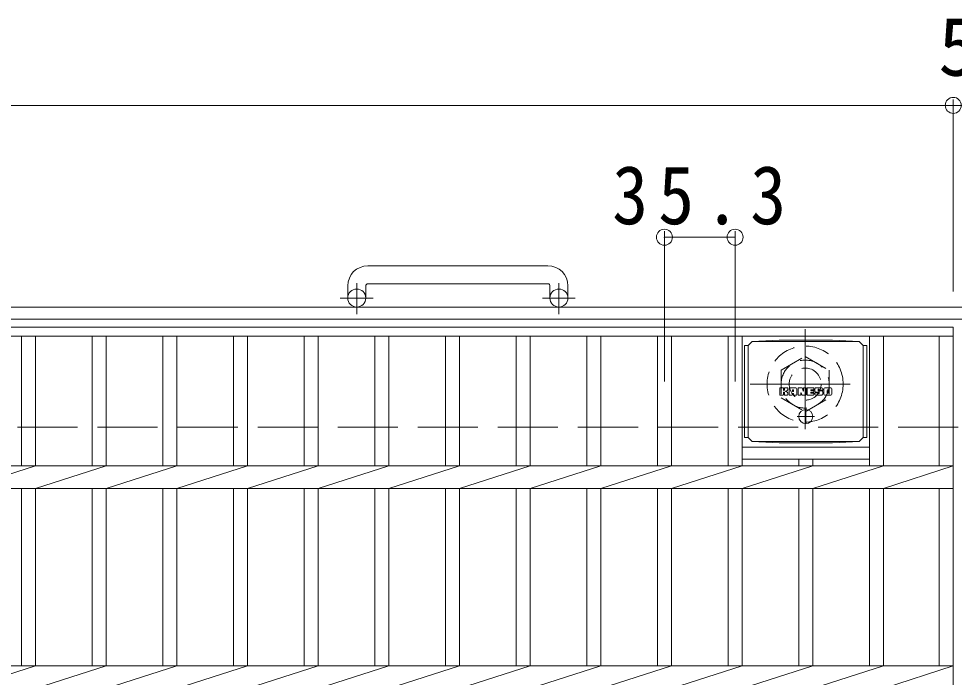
# Model space of a CAD drawing. Units: millimetres at full size, sheet at 1:10; details may follow other scales. Extents: x -1644 to 1842, y -1350 to 1326.
# Drawn here: x -803.5 to -336.1, y 932.4 to 1261.4 of the extents above; entities that cross this region are included whole.
import ezdxf
from ezdxf.enums import TextEntityAlignment as Align

# ---------------------------------------------------------------- set-up
doc = ezdxf.new("R2010")
doc.units = ezdxf.units.MM
doc.header["$LTSCALE"] = 10
doc.header["$PDMODE"] = 32
doc.header["$PDSIZE"] = 8
for name, pattern in [('CHAIN1', [8, 5, -1, 1, -1]), ('DASHED1', [1.8, 1.2, -0.6]), ('DASHED3', [4, 3, -1])]:
    doc.linetypes.add(name, pattern=pattern)
for name, color, linetype, lineweight in [('C-1', 2, 'Continuous', 9), ('C-2', 3, 'Continuous', 9), ('C-4', 7, 'Continuous', 9), ('C-8', 2, 'DASHED1', 9), ('C-9', 2, 'Continuous', 9), ('C-F', 7, 'Continuous', 9)]:
    doc.layers.add(name, color=color, linetype=linetype, lineweight=lineweight)
doc.styles.add('ＭＳ ゴシック', font='')
doc.styles.get('ＭＳ ゴシック').set_extended_font_data('MS Gothic')

msp = doc.modelspace()

# ---------------------------------------------------------------- linework, layer by layer
at = {"layer": 'C-1'}
for p, q in [((-539.14, 1137.97), (-629.14, 1137.97)), ((-639.14, 1127.97), (-639.14, 1121.87)), ((-630.14, 1127.97), (-630.14, 1121.87)), ((-629.14, 1128.97), (-539.14, 1128.97)), ((-538.14, 1127.97), (-538.14, 1121.87)), ((-529.14, 1127.97), (-529.14, 1121.87)), ((-24.14, 1117.37), (-1644.14, 1117.37)), ((-24.14, 1111.37), (-1644.14, 1111.37))]:
    msp.add_line(p, q, dxfattribs=at)
at = {"layer": 'C-1', "linetype": 'CHAIN1'}
for p, q in [((-634.64, 1113.76), (-634.64, 1129.36)), ((-533.64, 1113.76), (-533.64, 1129.36)), ((-626.48, 1121.87), (-642.88, 1121.87)), ((-525.48, 1121.87), (-541.89, 1121.87))]:
    msp.add_line(p, q, dxfattribs=at)
at = {"layer": 'C-1', "linetype": 'DASHED3'}
msp.add_line((-1644.14, 1057.37), (-24.14, 1057.37), dxfattribs=at)
at = {"layer": 'C-1'}
for centre in [(-634.64, 1121.87), (-533.64, 1121.87)]:
    msp.add_circle(centre, 4.5, dxfattribs=at)
for centre, radius, start, end in [((-629.14, 1127.97), 10, 90, 180), ((-539.14, 1127.97), 10, 0, 90), ((-629.14, 1127.97), 1, 90, 180), ((-539.14, 1127.97), 1, 0, 90)]:
    msp.add_arc(centre, radius, start, end, dxfattribs=at)
at = {"layer": 'C-2'}
for p, q in [((-1331.64, 1107.37), (-336.64, 1107.37)), ((-336.64, 1107.37), (-336.64, 657.37)), ((-1331.64, 1102.87), (-336.64, 1102.87)), ((-802.14, 1102.87), (-802.14, 1038.03)), ((-795.14, 1102.87), (-795.14, 1038.03)), ((-766.84, 1102.87), (-766.84, 1038.03)), ((-759.84, 1102.87), (-759.84, 1038.03)), ((-731.54, 1102.87), (-731.54, 1038.03)), ((-724.54, 1102.87), (-724.54, 1038.03)), ((-696.24, 1102.87), (-696.24, 1038.03)), ((-689.24, 1102.87), (-689.24, 1038.03)), ((-660.94, 1102.87), (-660.94, 1038.03)), ((-653.94, 1102.87), (-653.94, 1038.03)), ((-625.64, 1102.87), (-625.64, 1038.03)), ((-618.64, 1102.87), (-618.64, 1038.03)), ((-590.34, 1102.87), (-590.34, 1038.03)), ((-583.34, 1102.87), (-583.34, 1038.03)), ((-555.04, 1102.87), (-555.04, 1038.03)), ((-548.04, 1102.87), (-548.04, 1038.03)), ((-519.74, 1102.87), (-519.74, 1038.03)), ((-512.74, 1102.87), (-512.74, 1038.03)), ((-484.44, 1102.87), (-484.44, 1038.03)), ((-477.44, 1102.87), (-477.44, 1038.03)), ((-449.14, 1102.87), (-449.14, 1038.03)), ((-442.14, 1102.87), (-442.14, 1038.03)), ((-378.54, 1102.87), (-378.54, 1038.03)), ((-371.54, 1102.87), (-371.54, 1038.03)), ((-343.64, 1102.87), (-343.64, 1038.03)), ((-442.14, 1047.37), (-378.54, 1047.37)), ((-1331.64, 1038.03), (-336.64, 1038.03)), ((-830.44, 1026.71), (-795.14, 1038.03)), ((-795.14, 1026.71), (-759.84, 1038.03)), ((-759.84, 1026.71), (-724.54, 1038.03)), ((-724.54, 1026.71), (-689.24, 1038.03)), ((-689.24, 1026.71), (-653.94, 1038.03)), ((-653.94, 1026.71), (-618.64, 1038.03)), ((-618.64, 1026.71), (-583.34, 1038.03)), ((-583.34, 1026.71), (-548.04, 1038.03)), ((-548.04, 1026.71), (-512.74, 1038.03)), ((-512.74, 1026.71), (-477.44, 1038.03)), ((-477.44, 1026.71), (-442.14, 1038.03)), ((-442.14, 1041.37), (-378.54, 1041.37)), ((-442.14, 1026.71), (-406.84, 1038.03)), ((-413.84, 1041.37), (-413.84, 1038.03)), ((-406.84, 1041.37), (-406.84, 1038.03)), ((-406.84, 1026.71), (-371.54, 1038.03)), ((-371.54, 1026.71), (-336.64, 1038.03)), ((-1331.64, 1026.71), (-336.64, 1026.71)), ((-802.14, 1026.71), (-802.14, 938.03)), ((-795.14, 1026.71), (-795.14, 938.03)), ((-766.84, 1026.71), (-766.84, 938.03)), ((-759.84, 1026.71), (-759.84, 938.03)), ((-731.54, 1026.71), (-731.54, 938.03)), ((-724.54, 1026.71), (-724.54, 938.03)), ((-696.24, 1026.71), (-696.24, 938.03)), ((-689.24, 1026.71), (-689.24, 938.03)), ((-660.94, 1026.71), (-660.94, 938.03)), ((-653.94, 1026.71), (-653.94, 938.03)), ((-625.64, 1026.71), (-625.64, 938.03)), ((-618.64, 1026.71), (-618.64, 938.03)), ((-590.34, 1026.71), (-590.34, 938.03)), ((-583.34, 1026.71), (-583.34, 938.03)), ((-555.04, 1026.71), (-555.04, 938.03)), ((-548.04, 1026.71), (-548.04, 938.03)), ((-519.74, 1026.71), (-519.74, 938.03)), ((-512.74, 1026.71), (-512.74, 938.03)), ((-484.44, 1026.71), (-484.44, 938.03)), ((-477.44, 1026.71), (-477.44, 938.03)), ((-449.14, 1026.71), (-449.14, 938.03)), ((-442.14, 1026.71), (-442.14, 938.03)), ((-413.84, 1026.71), (-413.84, 938.03)), ((-406.84, 1026.71), (-406.84, 938.03)), ((-378.54, 1026.71), (-378.54, 938.03)), ((-371.54, 1026.71), (-371.54, 938.03)), ((-343.64, 1026.71), (-343.64, 938.03)), ((-1331.64, 938.03), (-336.64, 938.03)), ((-830.44, 926.71), (-795.14, 938.03)), ((-795.14, 926.71), (-759.84, 938.03)), ((-759.84, 926.71), (-724.54, 938.03)), ((-724.54, 926.71), (-689.24, 938.03)), ((-689.24, 926.71), (-653.94, 938.03)), ((-653.94, 926.71), (-618.64, 938.03)), ((-618.64, 926.71), (-583.34, 938.03)), ((-583.34, 926.71), (-548.04, 938.03)), ((-548.04, 926.71), (-512.74, 938.03)), ((-512.74, 926.71), (-477.44, 938.03)), ((-477.44, 926.71), (-442.14, 938.03)), ((-442.14, 926.71), (-406.84, 938.03)), ((-406.84, 926.71), (-371.54, 938.03)), ((-371.54, 926.71), (-336.64, 938.03))]:
    msp.add_line(p, q, dxfattribs=at)
at = {"layer": 'C-4'}
for p, q in [((-336.64, 1221.13), (-336.64, 1125.06)), ((-1331.64, 1218.13), (-336.64, 1218.13)), ((-336.64, 1218.13), (-331.64, 1218.13)), ((-480.94, 1155.25), (-480.94, 1080.21)), ((-445.64, 1155.25), (-445.64, 1080.21)), ((-480.94, 1152.25), (-445.64, 1152.25))]:
    msp.add_line(p, q, dxfattribs=at)
for p in [(-336.64, 1218.13), (-480.94, 1152.25), (-445.64, 1152.25)]:
    msp.add_point(p, dxfattribs=at)
at = {"layer": 'C-8', "linetype": 'CHAIN1'}
for p, q in [((-410.64, 1106.37), (-410.64, 1051.37)), ((-438.14, 1078.87), (-383.14, 1078.87))]:
    msp.add_line(p, q, dxfattribs=at)
at = {"layer": 'C-8'}
for p, q in [((-422.64, 1085.8), (-422.64, 1071.94)), ((-422.64, 1071.94), (-410.64, 1065.01)), ((-410.64, 1065.01), (-398.64, 1071.94))]:
    msp.add_line(p, q, dxfattribs=at)
msp.add_lwpolyline([(-422.64, 1085.8), (-410.64, 1092.73), (-398.64, 1085.8), (-398.64, 1071.94)], dxfattribs=at)
for radius in [19, 12, 8]:
    msp.add_circle((-410.64, 1078.87), radius, dxfattribs=at)
at = {"layer": 'C-9'}
for p, q in [((-439.09, 1098.14), (-437.09, 1100.14)), ((-437.09, 1100.14), (-423.63, 1100.82)), ((-437.09, 1100.14), (-383.59, 1100.14)), ((-397.05, 1100.82), (-423.63, 1100.82)), ((-383.59, 1100.14), (-397.05, 1100.82)), ((-381.59, 1098.14), (-383.59, 1100.14)), ((-439.09, 1098.1), (-440.89, 1098.1)), ((-440.89, 1098.1), (-440.89, 1052.18)), ((-439.09, 1052.14), (-439.09, 1098.14)), ((-381.59, 1052.14), (-381.59, 1098.14)), ((-381.59, 1098.1), (-379.79, 1098.1)), ((-379.79, 1098.1), (-379.79, 1052.18)), ((-439.09, 1052.18), (-440.89, 1052.18)), ((-439.09, 1052.14), (-437.09, 1050.14)), ((-381.59, 1052.14), (-383.59, 1050.14)), ((-381.59, 1052.18), (-379.79, 1052.18)), ((-437.09, 1050.14), (-423.63, 1049.46)), ((-437.09, 1050.14), (-383.59, 1050.14)), ((-397.05, 1049.46), (-423.63, 1049.46)), ((-383.59, 1050.14), (-397.05, 1049.46))]:
    msp.add_line(p, q, dxfattribs=at)
at = {"layer": 'C-9', "linetype": 'CHAIN1'}
for p, q in [((-410.34, 1066.33), (-410.34, 1058.95)), ((-405.98, 1062.64), (-414.7, 1062.64))]:
    msp.add_line(p, q, dxfattribs=at)
at = {"layer": 'C-9'}
msp.add_circle((-410.34, 1062.64), 3.5, dxfattribs=at)
at = {"layer": 'C-F'}
for p, q in [((-423.35, 1073.54), (-423.35, 1076.9)), ((-421.67, 1077.05), (-423.19, 1077.05)), ((-421.51, 1076.9), (-421.51, 1075.97)), ((-421.01, 1076.9), (-421.01, 1075.97)), ((-419.51, 1077.05), (-420.85, 1077.05)), ((-419.35, 1076.9), (-419.35, 1076.11)), ((-418.68, 1073.54), (-418.68, 1076.53)), ((-415.37, 1077.05), (-418.16, 1077.05)), ((-417.02, 1075.26), (-417.02, 1075.8)), ((-416.56, 1075.21), (-416.97, 1075.21)), ((-416.51, 1075.26), (-416.51, 1075.8)), ((-414.84, 1073.54), (-414.84, 1076.53)), ((-414.17, 1076.9), (-414.17, 1073.54)), ((-414.01, 1077.05), (-412.31, 1077.05)), ((-412.16, 1076.94), (-411.68, 1075.45)), ((-411.52, 1076.9), (-411.52, 1075.48)), ((-411.36, 1077.05), (-410.34, 1077.05)), ((-410.19, 1076.9), (-410.19, 1073.54)), ((-409.68, 1073.54), (-409.68, 1076.9)), ((-409.52, 1077.05), (-406.5, 1077.05)), ((-406.5, 1076.06), (-407.62, 1076.06)), ((-406.5, 1075.62), (-407.62, 1075.62)), ((-406.34, 1076.22), (-406.34, 1076.9)), ((-406.34, 1074.97), (-406.34, 1075.47)), ((-402.36, 1077.05), (-405.41, 1077.05)), ((-404.18, 1075.71), (-404.18, 1076.12)), ((-404.02, 1075.55), (-402.26, 1075.55)), ((-403.66, 1076.03), (-403.66, 1076.12)), ((-403.5, 1075.87), (-401.83, 1075.87)), ((-401.83, 1076.53), (-401.83, 1075.87)), ((-401.32, 1073.91), (-401.32, 1076.53)), ((-397.85, 1077.05), (-400.8, 1077.05)), ((-399.65, 1074.71), (-399.65, 1075.73)), ((-399.01, 1074.71), (-399.01, 1075.73)), ((-397.33, 1076.53), (-397.33, 1073.91)), ((-423.19, 1073.39), (-421.67, 1073.39)), ((-421.51, 1073.54), (-421.51, 1074.63)), ((-421.02, 1073.54), (-421.02, 1074.63)), ((-420.86, 1073.39), (-419.5, 1073.39)), ((-419.35, 1073.54), (-419.35, 1074.47)), ((-417.18, 1073.39), (-418.53, 1073.39)), ((-417.02, 1073.54), (-417.02, 1073.96)), ((-416.51, 1073.54), (-416.51, 1073.96)), ((-416.35, 1073.39), (-415, 1073.39)), ((-413.01, 1073.39), (-414.01, 1073.39)), ((-412.85, 1073.54), (-412.85, 1074.45)), ((-412.37, 1073.5), (-412.66, 1074.48)), ((-410.34, 1073.39), (-412.22, 1073.39)), ((-409.52, 1073.39), (-406.51, 1073.39)), ((-406.5, 1074.82), (-407.62, 1074.82)), ((-406.51, 1074.39), (-407.62, 1074.39)), ((-406.35, 1073.54), (-406.35, 1074.23)), ((-405.84, 1074.4), (-405.84, 1073.91)), ((-405.68, 1074.55), (-404.33, 1074.55)), ((-403.83, 1074.88), (-405.41, 1074.88)), ((-402.26, 1073.39), (-405.31, 1073.39)), ((-404.17, 1074.4), (-404.17, 1074.29)), ((-403.67, 1074.73), (-403.67, 1074.29)), ((-397.85, 1073.39), (-400.8, 1073.39))]:
    msp.add_line(p, q, dxfattribs=at)
for centre, radius, start, end in [((-423.19, 1076.9), 0.157, 90, 180), ((-421.67, 1076.9), 0.157, 0, 90), ((-421.26, 1075.97), 0.251, 180, 0), ((-420.85, 1076.9), 0.157, 90, 180), ((-420.43, 1075.3), 0.088, 97.3317, 266.5718), ((-420.73, 1077.63), 2.27, 277.3317, 299.4207), ((-420.53, 1073.57), 1.64, 53.7199, 86.5718), ((-419.87, 1076.11), 0.524, 299.4207, 0), ((-419.51, 1076.9), 0.157, 0, 90), ((-418.16, 1076.53), 0.524, 90, 180), ((-416.97, 1075.26), 0.052, 180, 270), ((-416.76, 1075.8), 0.255, 0, 180), ((-416.56, 1075.26), 0.052, 270, 0), ((-415.37, 1076.53), 0.524, 0, 90), ((-414.01, 1076.9), 0.157, 90, 180), ((-412.31, 1076.9), 0.157, 17.7564, 90), ((-411.6, 1075.48), 0.083, 197.7563, 0), ((-411.36, 1076.9), 0.157, 90, 180), ((-410.34, 1076.9), 0.157, 0, 90), ((-409.52, 1076.9), 0.157, 90, 180), ((-407.62, 1075.84), 0.22, 90, 270), ((-406.5, 1076.9), 0.157, 0, 90), ((-406.5, 1076.22), 0.157, 270, 0), ((-406.5, 1075.47), 0.157, 0, 90), ((-403.46, 1075.97), 2.38, 157.1011, 202.8989), ((-405.41, 1076.79), 0.262, 90, 157.1011), ((-405.41, 1075.15), 0.262, 202.8989, 270), ((-403.92, 1076.12), 0.259, 0, 180), ((-404.02, 1075.71), 0.157, 180, 270), ((-403.5, 1076.03), 0.157, 180, 270), ((-402.36, 1076.53), 0.524, 0, 90), ((-402.26, 1075.29), 0.262, 22.908, 90), ((-404.21, 1074.47), 2.37, 337.092, 22.908), ((-400.8, 1076.53), 0.524, 90, 180), ((-399.33, 1075.73), 0.321, 0, 180), ((-397.85, 1076.53), 0.524, 0, 90), ((-423.19, 1073.54), 0.157, 180, 270), ((-421.67, 1073.54), 0.157, 270, 0), ((-421.26, 1074.63), 0.249, 0, 180), ((-420.86, 1073.54), 0.157, 180, 270), ((-419.87, 1074.47), 0.524, 0, 53.7199), ((-419.5, 1073.54), 0.157, 270, 0), ((-418.53, 1073.54), 0.157, 180, 270), ((-417.18, 1073.54), 0.157, 270, 0), ((-416.76, 1073.96), 0.255, 0, 180), ((-416.35, 1073.54), 0.157, 180, 270), ((-415, 1073.54), 0.157, 270, 0), ((-414.01, 1073.54), 0.157, 180, 270), ((-413.01, 1073.54), 0.157, 270, 0), ((-412.75, 1074.45), 0.101, 16.4887, 180), ((-412.22, 1073.54), 0.157, 196.4888, 270), ((-410.34, 1073.54), 0.157, 270, 0), ((-409.52, 1073.54), 0.157, 180, 270), ((-407.62, 1074.6), 0.214, 90, 270), ((-406.51, 1074.23), 0.157, 0, 90), ((-406.51, 1073.54), 0.157, 270, 0), ((-406.5, 1074.97), 0.157, 270, 0), ((-405.68, 1074.4), 0.157, 90, 180), ((-405.31, 1073.91), 0.524, 180, 270), ((-404.33, 1074.4), 0.157, 0, 90), ((-403.92, 1074.29), 0.25, 180, 0), ((-403.83, 1074.73), 0.157, 0, 90), ((-402.26, 1073.65), 0.262, 270, 337.092), ((-400.8, 1073.91), 0.524, 180, 270), ((-399.33, 1074.71), 0.321, 180, 0), ((-397.85, 1073.91), 0.524, 270, 0)]:
    msp.add_arc(centre, radius, start, end, dxfattribs=at)

# ---------------------------------------------------------------- texts
at = {"layer": 'C-4', "color": 2, "style": 'ＭＳ ゴシック'}
msp.add_text('5', height=29.33, dxfattribs=at).set_placement((-344.14, 1224.13), align=Align.BOTTOM_LEFT)
at = {"layer": 'C-4', "color": 2, "insert": (-507.04, 1158.25), "char_height": 29.33, "attachment_point": 7, "style": 'ＭＳ ゴシック'}
msp.add_mtext('\\T1.28;\\W0.9;35.3', dxfattribs=at)

doc.saveas('drawing.dxf')
